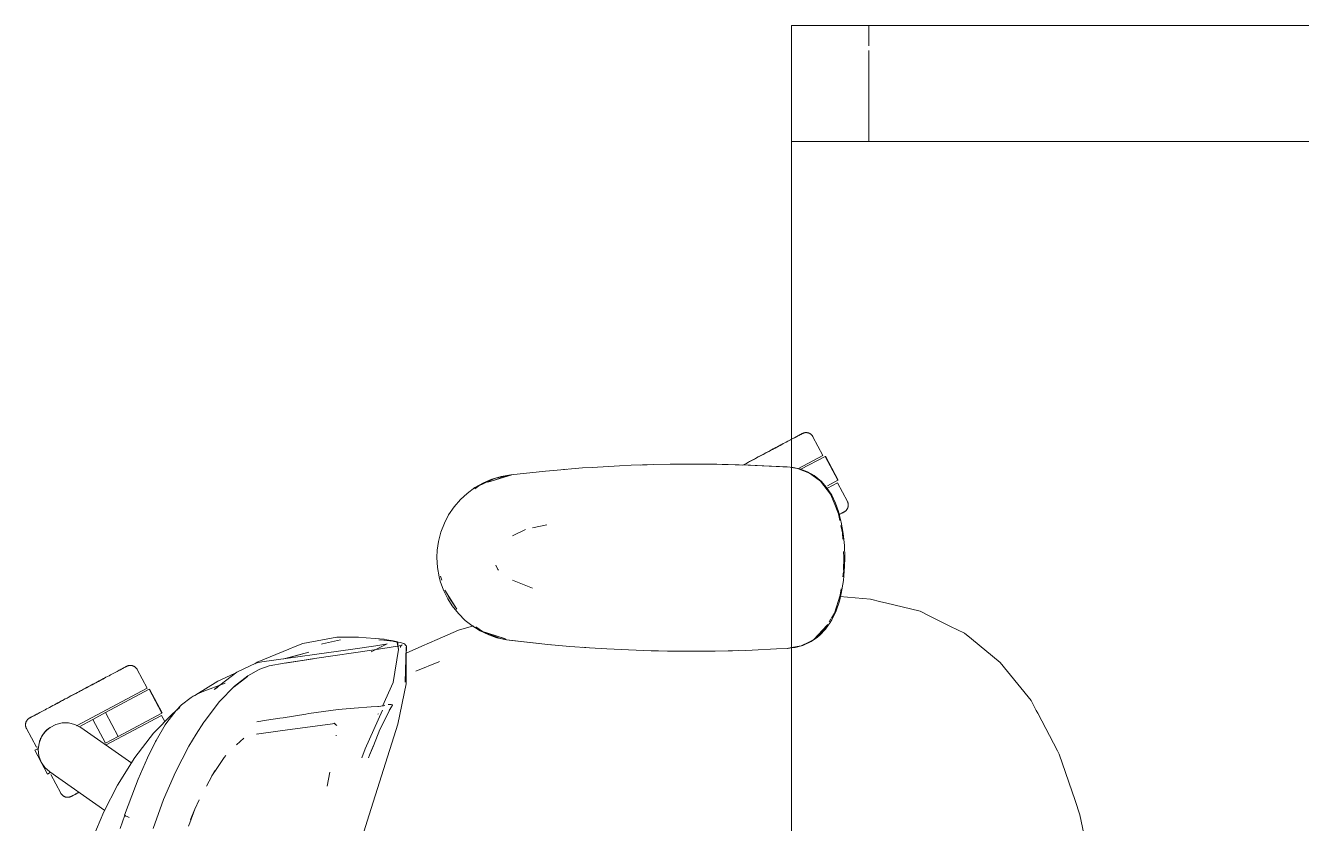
# Model space of a CAD drawing. Header units: millimetres. Extents: x 155927 to 326028, y -36033 to 97293.
# Drawn here: x 177054 to 177715, y 10592 to 11006 of the extents above; entities that cross this region are included whole.
import ezdxf

# ---------------------------------------------------------------- set-up
doc = ezdxf.new("R2010")
doc.units = ezdxf.units.MM
doc.header["$MEASUREMENT"] = 0
doc.layers.add('G-IMPT', color=8, linetype='CONTINUOUS', lineweight=9)
doc.layers.add('I-FURN', color=8, linetype='CONTINUOUS', lineweight=9)

msp = doc.modelspace()

# ---------------------------------------------------------------- linework, layer by layer
at = {"layer": 'G-IMPT'}
for p, q in [((177342.79, 10776.51), (177327.73, 10775.26)), ((177342.79, 10776.51), (177347.88, 10776.83)), ((177347.88, 10776.83), (177362.01, 10777.64)), ((177368.04, 10777.9), (177362.01, 10777.64)), ((177368.04, 10777.9), (177379.8, 10778.29)), ((177372.92, 10778.04), (177374.86, 10778.15)), ((177374.86, 10778.15), (177376.36, 10778.16)), ((177388.22, 10778.45), (177379.8, 10778.29)), ((177388.22, 10778.45), (177399.01, 10778.54)), ((177388.22, 10778.45), (177408.4, 10778.5)), ((177388.22, 10778.45), (177418.23, 10778.34)), ((177418.23, 10778.34), (177399.01, 10778.54)), ((177408.29, 10778.46), (177410.44, 10778.48)), ((177408.4, 10778.5), (177418.23, 10778.34)), ((177408.4, 10778.5), (177429.8, 10777.99)), ((177408.4, 10778.5), (177428.59, 10778.03)), ((177410.44, 10778.48), (177412.35, 10778.41)), ((177418.23, 10778.34), (177429.8, 10777.99)), ((177429.8, 10777.99), (177428.59, 10778.03)), ((177428.59, 10778.03), (177450.37, 10776.95)), ((177428.59, 10778.03), (177448.77, 10777.06)), ((177429.8, 10777.99), (177450.37, 10776.95)), ((177446.53, 10777.14), (177448.77, 10777.06)), ((177450.37, 10776.95), (177448.77, 10777.06)), ((177450.37, 10776.95), (177452.02, 10776.69)), ((177454.23, 10776.23), (177451.07, 10776.71)), ((177454.41, 10776.25), (177452.02, 10776.69)), ((177454.23, 10776.23), (177460.43, 10773.82)), ((177454.41, 10776.25), (177455.76, 10775.88)), ((177297.22, 10770.97), (177289.15, 10767.23)), ((177291.53, 10768.84), (177295.77, 10770.65)), ((177306.19, 10773.01), (177293.73, 10769.18)), ((177293.73, 10769.18), (177302.87, 10772.09)), ((177295.77, 10770.65), (177300.63, 10772.11)), ((177297.22, 10770.97), (177305.62, 10772.88)), ((177305.67, 10773.01), (177300.63, 10772.11)), ((177306.19, 10773.01), (177302.87, 10772.09)), ((177323.6, 10774.91), (177305.67, 10773.01)), ((177327.73, 10775.26), (177323.6, 10774.91)), ((177334.6, 10775.86), (177332.93, 10775.69)), ((177459.4, 10774.49), (177455.76, 10775.88)), ((177459.4, 10774.49), (177462.83, 10772.53)), ((177460.43, 10773.82), (177466.05, 10769.65)), ((177462.83, 10772.53), (177466.57, 10769.45)), ((177466.05, 10769.65), (177471.27, 10762.86)), ((177469.24, 10766.41), (177466.57, 10769.45)), ((177283, 10763.33), (177279.57, 10760.16)), ((177283, 10763.33), (177287.09, 10766.32)), ((177287.05, 10765.63), (177289.15, 10767.23)), ((177291.53, 10768.84), (177287.09, 10766.32)), ((177471.9, 10762.37), (177469.24, 10766.41)), ((177471.27, 10762.86), (177473.11, 10758.47)), ((177273.41, 10752.16), (177276.24, 10756.33)), ((177276.24, 10756.33), (177279.57, 10760.16)), ((177471.9, 10762.37), (177473.88, 10758.29)), ((177475.44, 10752.84), (177473.11, 10758.47)), ((177475.46, 10753.96), (177473.88, 10758.29)), ((177273.41, 10752.16), (177271.22, 10748)), ((177475.44, 10752.84), (177476.15, 10749.38)), ((177475.46, 10753.96), (177476.89, 10748.48)), ((177268.13, 10738.42), (177269.39, 10743.29)), ((177271.22, 10748), (177269.39, 10743.29)), ((177306.56, 10741.44), (177313.34, 10744.7)), ((177324.39, 10747.04), (177316.96, 10745.47)), ((177476.71, 10746.63), (177477.48, 10742.88)), ((177477.89, 10742.55), (177476.89, 10748.48)), ((177477.48, 10742.88), (177477.68, 10739.68)), ((177268.13, 10738.42), (177267.48, 10733.91)), ((177477.89, 10742.55), (177478.46, 10736.4)), ((177478.64, 10730.06), (177478.46, 10736.4)), ((177267.31, 10730.06), (177267.48, 10733.91)), ((177267.31, 10730.06), (177267.61, 10725.02)), ((177478.05, 10723.39), (177478.27, 10730.06)), ((177478.07, 10733.17), (177478.27, 10730.06)), ((177478.55, 10725.55), (177478.64, 10730.06)), ((177267.61, 10725.02), (177268.49, 10720.07)), ((177297.92, 10726.23), (177298.94, 10724.01)), ((177298.94, 10724.01), (177299.24, 10723.56)), ((177478.55, 10725.55), (177477.98, 10718.24)), ((177268.49, 10720.07), (177269.05, 10717.94)), ((177270.76, 10713.17), (177269.05, 10717.94)), ((177269.85, 10718.38), (177269.23, 10720.41)), ((177316.89, 10714.34), (177306.46, 10718.48)), ((177476.86, 10711.47), (177477.98, 10718.24)), ((177478.03, 10722.89), (177477.64, 10720.11)), ((177270.76, 10713.17), (177273, 10708.66)), ((177271.41, 10713.26), (177273.57, 10709.59)), ((177271.41, 10713.26), (177277.73, 10703.31)), ((177476.31, 10710.63), (177473.28, 10701.24)), ((177475.88, 10707.55), (177476.86, 10711.47)), ((177476.18, 10710.01), (177492.05, 10708.57)), ((177476.77, 10713.92), (177476.31, 10710.63)), ((177273, 10708.66), (177275.27, 10705.11)), ((177273.57, 10709.59), (177277.73, 10703.31)), ((177278.46, 10701.14), (177275.27, 10705.11)), ((177475.88, 10707.55), (177474.14, 10702.46)), ((177492.05, 10708.57), (177497.34, 10707.27)), ((177499.72, 10706.69), (177497.34, 10707.27)), ((177517.66, 10702.29), (177499.72, 10706.69)), ((177278.46, 10701.14), (177282.06, 10697.59)), ((177282.06, 10697.59), (177285.37, 10694.96)), ((177471.53, 10698.32), (177470.67, 10696.88)), ((177471.94, 10697.82), (177471.13, 10696.45)), ((177473.28, 10701.24), (177471.81, 10698.79)), ((177474.14, 10702.46), (177471.94, 10697.82)), ((177522.02, 10700.14), (177517.66, 10702.29)), ((177522.02, 10700.14), (177533.49, 10694.49)), ((177278.54, 10692.52), (177267.41, 10687.66)), ((177278.54, 10692.52), (177286.36, 10694.78)), ((177289.7, 10692.23), (177285.37, 10694.96)), ((177291.02, 10691.84), (177287.44, 10694.26)), ((177289.7, 10692.23), (177294.28, 10690.04)), ((177300.24, 10688.23), (177291.02, 10691.84)), ((177291.02, 10691.84), (177293.73, 10690.94)), ((177291.02, 10691.84), (177302.87, 10688.02)), ((177293.73, 10690.94), (177302.87, 10688.02)), ((177294.28, 10690.04), (177298.41, 10688.6)), ((177469.51, 10695.03), (177462.61, 10687.64)), ((177468.32, 10692.94), (177462.61, 10687.64)), ((177468.1, 10693.4), (177465.02, 10689.87)), ((177465.82, 10689.95), (177468.68, 10692.99)), ((177469.51, 10695.03), (177468.23, 10693.56)), ((177469.84, 10695.49), (177468.32, 10692.94)), ((177468.68, 10692.99), (177471.13, 10696.45)), ((177540.65, 10690.97), (177533.49, 10694.49)), ((177544.31, 10687.99), (177540.65, 10690.97)), ((177190.63, 10682.71), (177193.99, 10684.1)), ((177197.85, 10685.69), (177193.99, 10684.1)), ((177215.55, 10688.93), (177197.85, 10685.69)), ((177208.1, 10685.48), (177207.53, 10685.33)), ((177217.41, 10687.52), (177208.1, 10685.48)), ((177215.55, 10688.93), (177222.51, 10688.96)), ((177226.68, 10688.96), (177222.51, 10688.96)), ((177223.83, 10682.75), (177234.49, 10684.19)), ((177230.64, 10688.62), (177226.68, 10688.96)), ((177230.64, 10688.62), (177239.96, 10687.81)), ((177233.24, 10681.38), (177241.67, 10685.38)), ((177235.79, 10684.4), (177234.49, 10684.19)), ((177234.79, 10682.36), (177242.64, 10683.47)), ((177240.81, 10685.24), (177235.79, 10684.4)), ((177239.8, 10687.3), (177237.21, 10687.51)), ((177239.8, 10687.3), (177244.48, 10686.78)), ((177239.96, 10687.81), (177240.43, 10687.77)), ((177244.68, 10686.96), (177240.43, 10687.77)), ((177241.67, 10685.38), (177240.81, 10685.24)), ((177248.91, 10684.58), (177242.64, 10683.47)), ((177245.1, 10686.7), (177244.48, 10686.78)), ((177244.68, 10686.96), (177247.01, 10686.52)), ((177245.1, 10686.7), (177248.38, 10686.17)), ((177246.77, 10686.11), (177247.4, 10682.56)), ((177246.77, 10686.11), (177247.46, 10682.53)), ((177247.4, 10682.56), (177247.01, 10686.52)), ((177248.29, 10684.41), (177249.39, 10684.97)), ((177248.29, 10684.41), (177248.91, 10684.58)), ((177248.38, 10686.17), (177250.24, 10685.62)), ((177248.56, 10684.03), (177248.49, 10683.54)), ((177248.56, 10684.03), (177248.89, 10684.57)), ((177248.89, 10684.57), (177249.39, 10684.97)), ((177250.78, 10685.3), (177250.24, 10685.62)), ((177250.78, 10685.3), (177251.15, 10684.8)), ((177250.93, 10665.67), (177251.52, 10684.11)), ((177250.93, 10665.67), (177251.42, 10683.65)), ((177251.54, 10684.23), (177251.15, 10684.8)), ((177251.54, 10684.23), (177251.35, 10683.36)), ((177251.35, 10683.36), (177251.38, 10683.48)), ((177251.37, 10664.78), (177251.42, 10683.65)), ((177251.42, 10683.65), (177251.38, 10683.48)), ((177259.58, 10684.24), (177251.41, 10680.67)), ((177251.52, 10684.11), (177251.42, 10683.65)), ((177267.41, 10687.66), (177259.58, 10684.24)), ((177303.37, 10687.44), (177298.41, 10688.6)), ((177303.29, 10687.66), (177300.24, 10688.23)), ((177303.37, 10687.44), (177326.32, 10684.98)), ((177303.37, 10687.44), (177306.19, 10687.11)), ((177303.37, 10687.44), (177324.81, 10685.09)), ((177326.32, 10684.98), (177306.19, 10687.11)), ((177324.81, 10685.09), (177336.2, 10684.1)), ((177346.49, 10683.37), (177336.2, 10684.1)), ((177344.45, 10683.51), (177343.03, 10683.64)), ((177344.45, 10683.51), (177346.35, 10683.42)), ((177346.49, 10683.37), (177355.36, 10682.81)), ((177451.07, 10683.49), (177448.77, 10683.06)), ((177456.11, 10684.43), (177451.07, 10683.49)), ((177451.07, 10683.32), (177453, 10683.56)), ((177453, 10683.56), (177456.95, 10684.62)), ((177460.37, 10686.53), (177456.11, 10684.43)), ((177461.28, 10686.61), (177456.95, 10684.62)), ((177460.37, 10686.53), (177462.61, 10687.64)), ((177461.28, 10686.61), (177464.5, 10688.81)), ((177462.61, 10687.64), (177465.02, 10689.87)), ((177465.82, 10689.95), (177464.5, 10688.81)), ((177544.31, 10687.99), (177559.25, 10675.82)), ((177174.18, 10675.91), (177190.63, 10682.71)), ((177223.83, 10682.75), (177176.61, 10676.07)), ((177201.03, 10681.2), (177188.08, 10677.7)), ((177203.31, 10677.71), (177188.15, 10675.41)), ((177203.92, 10677.8), (177188.73, 10675.48)), ((177203.31, 10677.71), (177188.73, 10675.48)), ((177201.03, 10681.2), (177189.14, 10677.85)), ((177203.92, 10677.8), (177234.79, 10682.36)), ((177244.74, 10665.48), (177247.46, 10682.53)), ((177366.67, 10682.27), (177355.36, 10682.81)), ((177366.67, 10682.27), (177374.55, 10681.98)), ((177386.85, 10681.69), (177374.55, 10681.98)), ((177378.42, 10681.9), (177380.08, 10681.82)), ((177380.08, 10681.82), (177382.16, 10681.82)), ((177386.85, 10681.69), (177392.33, 10681.61)), ((177407.04, 10681.61), (177392.33, 10681.61)), ((177411.55, 10681.66), (177407.04, 10681.61)), ((177411.55, 10681.66), (177427.22, 10682.04)), ((177418.28, 10681.83), (177420.49, 10681.83)), ((177423.82, 10681.98), (177420.49, 10681.83)), ((177427.22, 10682.04), (177430.77, 10682.16)), ((177443.33, 10682.78), (177430.77, 10682.16)), ((177443.33, 10682.78), (177448.99, 10683.06)), ((177448.99, 10683.06), (177451.07, 10683.32)), ((177152.03, 10661.88), (177163.68, 10670.8)), ((177163.68, 10670.8), (177170.25, 10673.86)), ((177169.43, 10668.86), (177175.27, 10672.14)), ((177170.25, 10673.86), (177173.62, 10675.43)), ((177173.01, 10675.14), (177174.18, 10675.91)), ((177176.61, 10676.07), (177173.62, 10675.43)), ((177175.69, 10672.36), (177175.27, 10672.14)), ((177175.69, 10672.36), (177180.48, 10674.11)), ((177180.48, 10674.11), (177188.15, 10675.41)), ((177256.52, 10671.21), (177268.37, 10676.14)), ((177268.64, 10676.24), (177268.37, 10676.14)), ((177559.25, 10675.82), (177563.02, 10671.16)), ((177575.22, 10656.02), (177563.02, 10671.16)), ((177142.47, 10659.05), (177153.92, 10666.17)), ((177157.68, 10665.11), (177145.78, 10660.6)), ((177153.92, 10666.17), (177162.54, 10670.15)), ((177169.2, 10668.53), (177162.26, 10663.13)), ((177162.26, 10663.13), (177165.83, 10665.94)), ((177162.46, 10663.44), (177169.43, 10668.86)), ((177169.2, 10668.53), (177165.83, 10665.94)), ((177244.74, 10665.48), (177239.16, 10653.19)), ((177247.18, 10643.82), (177251.37, 10664.78)), ((177139.97, 10657.74), (177135.11, 10653.88)), ((177141.11, 10658.36), (177139.97, 10657.74)), ((177141.11, 10658.36), (177143.55, 10659.53)), ((177142.47, 10659.05), (177141.7, 10658.55)), ((177143.55, 10659.53), (177145.78, 10660.6)), ((177152.03, 10661.88), (177153.87, 10662.93)), ((177162.46, 10663.44), (177154.73, 10655.54)), ((177132.22, 10650.85), (177127.5, 10644.72)), ((177134.22, 10652.44), (177130.55, 10649.43)), ((177132.22, 10650.85), (177135.11, 10653.88)), ((177154.73, 10655.54), (177146.71, 10645.1)), ((177216.16, 10651.5), (177200.94, 10649.29)), ((177216.16, 10651.5), (177216.24, 10651.51)), ((177216.24, 10651.51), (177224.48, 10652.13)), ((177233.33, 10652.76), (177224.48, 10652.13)), ((177230.2, 10631), (177239.12, 10651.16)), ((177233.33, 10652.76), (177236.73, 10653.01)), ((177237.1, 10653.05), (177236.73, 10653.01)), ((177237.1, 10653.05), (177239.57, 10653.34)), ((177237.75, 10641.11), (177243.03, 10651.22)), ((177239.57, 10653.34), (177239.63, 10653.36)), ((177240.4, 10653.64), (177239.63, 10653.36)), ((177242.14, 10654.11), (177243.67, 10653.95)), ((177244.38, 10653.67), (177242.54, 10650.97)), ((177244.38, 10653.67), (177243.03, 10651.22)), ((177243.67, 10653.95), (177244.35, 10653.8)), ((177244.35, 10653.8), (177244.38, 10653.67)), ((177244.38, 10653.67), (177244.41, 10653.5)), ((177575.22, 10656.02), (177577.93, 10650.89)), ((177578.66, 10649.52), (177577.93, 10650.89)), ((177130.55, 10649.43), (177120.59, 10639.14)), ((177127.5, 10644.72), (177126.64, 10643.43)), ((177142.66, 10638.75), (177146.54, 10644.84)), ((177146.71, 10645.1), (177146.54, 10644.84)), ((177179.12, 10645.85), (177174.05, 10645.1)), ((177179.12, 10645.85), (177185.96, 10646.91)), ((177185.96, 10646.91), (177187.62, 10647.17)), ((177187.31, 10640.5), (177214.64, 10644.23)), ((177199.39, 10649.04), (177187.62, 10647.17)), ((177200.94, 10649.29), (177199.39, 10649.04)), ((177215.5, 10643.12), (177213.94, 10644.36)), ((177214.15, 10644.32), (177214.38, 10644.28)), ((177214.64, 10644.23), (177214.38, 10644.28)), ((177231.19, 10593.58), (177247.18, 10643.82)), ((177236.75, 10648.99), (177237.18, 10649.26)), ((177578.66, 10649.52), (177588.95, 10630.01)), ((177110.78, 10626.54), (177120.59, 10639.14)), ((177121.9, 10635.44), (177126.64, 10643.43)), ((177142.66, 10638.75), (177138.89, 10632.52)), ((177187.31, 10640.5), (177173.96, 10638.72)), ((177173.96, 10638.72), (177174.43, 10638.86)), ((177215.15, 10638.17), (177215.1, 10637.82)), ((177237.75, 10641.11), (177234.5, 10632.64)), ((177117.38, 10626.38), (177121.9, 10635.44)), ((177117.38, 10626.38), (177121.6, 10634.84)), ((177117.6, 10626.83), (177121.9, 10635.44)), ((177121.9, 10635.44), (177121.6, 10634.84)), ((177135.32, 10625.73), (177138.89, 10632.52)), ((177163.46, 10633.22), (177167.36, 10636.55)), ((177228.46, 10626.42), (177230.2, 10631)), ((177232.48, 10627.74), (177234.5, 10632.84)), ((177234.5, 10632.64), (177232.48, 10627.74)), ((177234.5, 10632.84), (177233.1, 10629.31)), ((177110.78, 10626.54), (177101.81, 10612.24)), ((177117.38, 10626.38), (177112.61, 10615.43)), ((177117.6, 10626.83), (177117.38, 10626.38)), ((177135.32, 10625.73), (177131.93, 10619)), ((177153.69, 10621.45), (177157.18, 10626.58)), ((177157.18, 10626.58), (177157.93, 10627.69)), ((177232.48, 10627.74), (177231.92, 10626.33)), ((177588.95, 10630.01), (177589.83, 10628.35)), ((177597.98, 10604.26), (177589.83, 10628.35)), ((177125.75, 10604.77), (177131.93, 10619)), ((177148.05, 10611.79), (177152.24, 10619.89)), ((177150.74, 10617.12), (177153.3, 10620.87)), ((177150.74, 10617.12), (177152.24, 10619.89)), ((177153.3, 10620.87), (177153.69, 10621.45)), ((177210.47, 10611.69), (177211.88, 10618.95)), ((177101.81, 10612.24), (177094.72, 10598.47)), ((177111.13, 10611.75), (177105.55, 10596.78)), ((177112.61, 10615.43), (177111.13, 10611.75)), ((177125.75, 10604.77), (177120.3, 10589.89)), ((177144.18, 10604.74), (177141.99, 10599.9)), ((177597.98, 10604.26), (177600.5, 10596.82)), ((177087.2, 10580.49), (177094.72, 10598.47)), ((177141.99, 10599.9), (177139.26, 10592.81)), ((177141.99, 10599.9), (177139.68, 10594.45)), ((177105.59, 10596.78), (177103.18, 10589.85)), ((177105.55, 10596.78), (177105.59, 10596.65)), ((177105.59, 10596.65), (177105.59, 10596.78)), ((177105.59, 10596.65), (177105.99, 10596.38)), ((177105.59, 10596.65), (177105.6, 10596.61)), ((177105.99, 10596.38), (177105.6, 10596.61)), ((177106.82, 10596), (177105.99, 10596.38)), ((177106.18, 10596.28), (177105.99, 10596.38)), ((177106.82, 10596), (177106.18, 10596.28)), ((177106.82, 10596), (177107.88, 10595.58)), ((177106.82, 10596), (177107.28, 10595.8)), ((177107.88, 10595.58), (177107.28, 10595.8)), ((177138.6, 10591.09), (177139.26, 10592.81)), ((177231.19, 10593.58), (177222, 10563.61)), ((177603.37, 10583), (177600.5, 10596.82))]:
    msp.add_line(p, q, dxfattribs=at)
at = {"layer": 'I-FURN'}
for p, q in [((177451.07, 11005.6), (178251.07, 11005.6)), ((177491.07, 11005.6), (177451.07, 11005.6)), ((177451.07, 11005.6), (177451.07, 10945.6)), ((177451.07, 10945.6), (177451.07, 11005.6)), ((178251.07, 11005.6), (177451.07, 11005.6)), ((177451.07, 11005.6), (177451.07, 9405.6)), ((177451.07, 9405.6), (177451.07, 11005.6)), ((177451.07, 11005.6), (178251.07, 11005.6)), ((178211.07, 11005.6), (177491.07, 11005.6)), ((177491.07, 11005.6), (177491.07, 10995.02)), ((177491.07, 11005.6), (177491.07, 10995.02)), ((177491.07, 10992.7), (177491.07, 10945.6)), ((177491.07, 10992.7), (177491.07, 10945.6)), ((177451.07, 10945.6), (177491.07, 10945.6)), ((177886.07, 10945.6), (177451.07, 10945.6)), ((177491.07, 10945.6), (178211.07, 10945.6)), ((177447.63, 10789.51), (177446.84, 10789.09)), ((177448.39, 10789.91), (177447.63, 10789.51)), ((177449.13, 10790.3), (177448.39, 10789.91)), ((177449.83, 10790.68), (177449.13, 10790.3)), ((177450.51, 10791.04), (177449.83, 10790.68)), ((177451.16, 10791.38), (177450.51, 10791.04)), ((177451.78, 10791.71), (177451.16, 10791.38)), ((177452.36, 10792.02), (177451.78, 10791.71)), ((177452.05, 10791.86), (177452.62, 10792.16)), ((177452.91, 10792.31), (177452.36, 10792.02)), ((177452.62, 10792.16), (177453.15, 10792.44)), ((177453.43, 10792.59), (177452.91, 10792.31)), ((177453.15, 10792.44), (177453.65, 10792.71)), ((177453.91, 10792.84), (177453.43, 10792.59)), ((177453.65, 10792.71), (177454.12, 10792.96)), ((177454.36, 10793.08), (177453.91, 10792.84)), ((177454.12, 10792.96), (177454.55, 10793.18)), ((177454.77, 10793.3), (177454.36, 10793.08)), ((177454.55, 10793.18), (177454.94, 10793.39)), ((177455.14, 10793.5), (177454.77, 10793.3)), ((177454.94, 10793.39), (177455.3, 10793.58)), ((177455.47, 10793.68), (177455.14, 10793.5)), ((177455.3, 10793.58), (177455.62, 10793.75)), ((177455.77, 10793.83), (177455.47, 10793.68)), ((177455.62, 10793.75), (177455.9, 10793.9)), ((177456.03, 10793.97), (177455.77, 10793.83)), ((177455.9, 10793.9), (177456.14, 10794.03)), ((177456.25, 10794.09), (177456.03, 10793.97)), ((177456.14, 10794.03), (177456.34, 10794.14)), ((177456.43, 10794.18), (177456.25, 10794.09)), ((177456.34, 10794.14), (177456.5, 10794.22)), ((177456.57, 10794.26), (177456.43, 10794.18)), ((177456.5, 10794.22), (177456.62, 10794.29)), ((177456.67, 10794.31), (177456.57, 10794.26)), ((177456.62, 10794.29), (177456.7, 10794.33)), ((177456.73, 10794.34), (177456.67, 10794.31)), ((177456.7, 10794.33), (177456.75, 10794.35)), ((177456.75, 10794.36), (177456.73, 10794.34)), ((177456.75, 10794.36), (177456.89, 10794.43)), ((177456.75, 10794.35), (177456.75, 10794.36)), ((177456.89, 10794.43), (177457.04, 10794.5)), ((177457.04, 10794.5), (177457.19, 10794.56)), ((177457.19, 10794.56), (177457.34, 10794.61)), ((177457.34, 10794.61), (177457.5, 10794.66)), ((177457.5, 10794.66), (177457.65, 10794.7)), ((177457.65, 10794.7), (177457.81, 10794.74)), ((177457.81, 10794.74), (177457.97, 10794.77)), ((177457.97, 10794.77), (177458.13, 10794.79)), ((177458.13, 10794.79), (177458.29, 10794.81)), ((177458.29, 10794.81), (177458.45, 10794.82)), ((177458.45, 10794.82), (177458.61, 10794.83)), ((177458.61, 10794.83), (177458.77, 10794.82)), ((177458.77, 10794.82), (177458.93, 10794.82)), ((177458.93, 10794.82), (177459.09, 10794.8)), ((177459.09, 10794.8), (177459.25, 10794.78)), ((177459.25, 10794.78), (177459.41, 10794.75)), ((177459.41, 10794.75), (177459.57, 10794.72)), ((177459.57, 10794.72), (177459.72, 10794.68)), ((177459.72, 10794.68), (177459.88, 10794.63)), ((177459.88, 10794.63), (177460.03, 10794.58)), ((177460.03, 10794.58), (177460.18, 10794.52)), ((177460.18, 10794.52), (177460.33, 10794.46)), ((177460.33, 10794.46), (177460.47, 10794.39)), ((177460.47, 10794.39), (177460.62, 10794.31)), ((177460.62, 10794.31), (177460.75, 10794.23)), ((177460.75, 10794.23), (177460.89, 10794.14)), ((177460.89, 10794.14), (177461.02, 10794.05)), ((177461.02, 10794.05), (177461.15, 10793.95)), ((177461.15, 10793.95), (177461.27, 10793.85)), ((177461.27, 10793.85), (177461.39, 10793.74)), ((177461.39, 10793.74), (177461.51, 10793.63)), ((177461.51, 10793.63), (177461.62, 10793.51)), ((177461.62, 10793.51), (177461.73, 10793.39)), ((177461.73, 10793.39), (177461.83, 10793.27)), ((177461.83, 10793.27), (177461.92, 10793.14)), ((177461.92, 10793.14), (177462.02, 10793)), ((177462.02, 10793), (177462.1, 10792.87)), ((177462.1, 10792.87), (177462.18, 10792.73)), ((177462.18, 10792.73), (177462.2, 10792.69)), ((177467.35, 10783), (177462.2, 10792.69)), ((177434.89, 10782.73), (177433.89, 10782.2)), ((177434.35, 10782.45), (177435.35, 10782.98)), ((177435.89, 10783.26), (177434.89, 10782.73)), ((177435.35, 10782.98), (177436.34, 10783.5)), ((177436.87, 10783.79), (177435.89, 10783.26)), ((177436.34, 10783.5), (177437.32, 10784.03)), ((177437.85, 10784.31), (177436.87, 10783.79)), ((177437.32, 10784.03), (177438.3, 10784.54)), ((177438.82, 10784.82), (177437.85, 10784.31)), ((177438.3, 10784.54), (177439.26, 10785.06)), ((177439.78, 10785.33), (177438.82, 10784.82)), ((177439.26, 10785.06), (177440.21, 10785.56)), ((177440.72, 10785.83), (177439.78, 10785.33)), ((177440.21, 10785.56), (177441.15, 10786.06)), ((177441.65, 10786.33), (177440.72, 10785.83)), ((177441.15, 10786.06), (177442.07, 10786.55)), ((177442.57, 10786.81), (177441.65, 10786.33)), ((177442.07, 10786.55), (177442.98, 10787.03)), ((177443.46, 10787.29), (177442.57, 10786.81)), ((177442.98, 10787.03), (177443.87, 10787.51)), ((177444.34, 10787.76), (177443.46, 10787.29)), ((177443.87, 10787.51), (177444.74, 10787.97)), ((177445.2, 10788.21), (177444.34, 10787.76)), ((177444.74, 10787.97), (177445.58, 10788.42)), ((177446.03, 10788.65), (177445.2, 10788.21)), ((177446.84, 10789.09), (177446.03, 10788.65)), ((177467.35, 10783), (177454.69, 10776.27)), ((177475.22, 10770.2), (177468.65, 10782.56)), ((177426.89, 10778.48), (177425.9, 10777.95)), ((177426.35, 10778.19), (177427.34, 10778.72)), ((177427.88, 10779), (177426.89, 10778.48)), ((177427.34, 10778.72), (177428.34, 10779.25)), ((177428.87, 10779.53), (177427.88, 10779)), ((177428.34, 10779.25), (177429.33, 10779.78)), ((177429.88, 10780.07), (177428.87, 10779.53)), ((177429.33, 10779.78), (177430.34, 10780.31)), ((177430.88, 10780.6), (177429.88, 10780.07)), ((177430.34, 10780.31), (177431.34, 10780.85)), ((177431.89, 10781.13), (177430.88, 10780.6)), ((177431.34, 10780.85), (177432.35, 10781.38)), ((177432.89, 10781.67), (177431.89, 10781.13)), ((177432.35, 10781.38), (177433.35, 10781.91)), ((177433.89, 10782.2), (177432.89, 10781.67)), ((177433.35, 10781.91), (177434.35, 10782.45)), ((177455.97, 10775.82), (177468.47, 10782.47)), ((177468.47, 10782.47), (177475.05, 10770.11)), ((177475.05, 10770.11), (177469.76, 10767.29)), ((177474.86, 10768.88), (177469.67, 10766.12)), ((177480.01, 10759.19), (177474.86, 10768.88)), ((177480.01, 10759.19), (177480.09, 10759.05)), ((177480.09, 10759.05), (177480.15, 10758.9)), ((177480.15, 10758.9), (177480.21, 10758.75)), ((177480.21, 10758.75), (177480.27, 10758.6)), ((177480.27, 10758.6), (177480.32, 10758.45)), ((177480.34, 10756.22), (177480.29, 10756.06)), ((177480.32, 10758.45), (177480.36, 10758.29)), ((177480.38, 10756.37), (177480.34, 10756.22)), ((177480.36, 10758.29), (177480.4, 10758.13)), ((177480.41, 10756.53), (177480.38, 10756.37)), ((177480.4, 10758.13), (177480.43, 10757.97)), ((177480.44, 10756.69), (177480.41, 10756.53)), ((177480.43, 10757.97), (177480.45, 10757.82)), ((177480.46, 10756.85), (177480.44, 10756.69)), ((177480.45, 10757.82), (177480.47, 10757.66)), ((177480.47, 10757.01), (177480.46, 10756.85)), ((177480.47, 10757.66), (177480.48, 10757.49)), ((177480.48, 10757.17), (177480.47, 10757.01)), ((177480.48, 10757.49), (177480.48, 10757.33)), ((177480.48, 10757.33), (177480.48, 10757.17)), ((177475.72, 10752.34), (177476.15, 10752.57)), ((177476.36, 10752.68), (177475.95, 10752.47)), ((177476.15, 10752.57), (177476.54, 10752.78)), ((177476.74, 10752.88), (177476.36, 10752.68)), ((177476.54, 10752.78), (177476.89, 10752.97)), ((177477.07, 10753.06), (177476.74, 10752.88)), ((177476.89, 10752.97), (177477.21, 10753.14)), ((177477.37, 10753.22), (177477.07, 10753.06)), ((177477.21, 10753.14), (177477.49, 10753.28)), ((177477.63, 10753.36), (177477.37, 10753.22)), ((177477.49, 10753.28), (177477.73, 10753.41)), ((177477.85, 10753.47), (177477.63, 10753.36)), ((177477.73, 10753.41), (177477.93, 10753.52)), ((177478.03, 10753.57), (177477.85, 10753.47)), ((177477.93, 10753.52), (177478.1, 10753.61)), ((177478.17, 10753.64), (177478.03, 10753.57)), ((177478.1, 10753.61), (177478.22, 10753.67)), ((177478.27, 10753.7), (177478.17, 10753.64)), ((177478.22, 10753.67), (177478.3, 10753.71)), ((177478.33, 10753.73), (177478.27, 10753.7)), ((177478.3, 10753.71), (177478.34, 10753.74)), ((177478.35, 10753.74), (177478.33, 10753.73)), ((177478.34, 10753.74), (177478.35, 10753.74)), ((177478.38, 10753.76), (177478.35, 10753.74)), ((177478.52, 10753.84), (177478.38, 10753.76)), ((177478.66, 10753.93), (177478.52, 10753.84)), ((177478.79, 10754.02), (177478.66, 10753.93)), ((177478.92, 10754.11), (177478.79, 10754.02)), ((177479.05, 10754.21), (177478.92, 10754.11)), ((177479.17, 10754.32), (177479.05, 10754.21)), ((177479.29, 10754.43), (177479.17, 10754.32)), ((177479.4, 10754.55), (177479.29, 10754.43)), ((177479.51, 10754.67), (177479.4, 10754.55)), ((177479.61, 10754.79), (177479.51, 10754.67)), ((177479.71, 10754.92), (177479.61, 10754.79)), ((177479.8, 10755.05), (177479.71, 10754.92)), ((177479.89, 10755.19), (177479.8, 10755.05)), ((177479.97, 10755.33), (177479.89, 10755.19)), ((177480.05, 10755.47), (177479.97, 10755.33)), ((177480.12, 10755.61), (177480.05, 10755.47)), ((177480.18, 10755.76), (177480.12, 10755.61)), ((177480.24, 10755.91), (177480.18, 10755.76)), ((177480.29, 10756.06), (177480.24, 10755.91)), ((177100.38, 10670.48), (177099.7, 10670.12)), ((177101.03, 10670.82), (177100.38, 10670.48)), ((177101.65, 10671.15), (177101.03, 10670.82)), ((177102.23, 10671.46), (177101.65, 10671.15)), ((177101.92, 10671.3), (177102.49, 10671.6)), ((177102.78, 10671.75), (177102.23, 10671.46)), ((177102.49, 10671.6), (177103.02, 10671.88)), ((177103.3, 10672.03), (177102.78, 10671.75)), ((177103.02, 10671.88), (177103.52, 10672.15)), ((177103.78, 10672.29), (177103.3, 10672.03)), ((177103.52, 10672.15), (177103.99, 10672.4)), ((177104.23, 10672.52), (177103.78, 10672.29)), ((177103.99, 10672.4), (177104.42, 10672.63)), ((177104.64, 10672.74), (177104.23, 10672.52)), ((177104.42, 10672.63), (177104.81, 10672.83)), ((177105.01, 10672.94), (177104.64, 10672.74)), ((177104.81, 10672.83), (177105.17, 10673.02)), ((177105.34, 10673.12), (177105.01, 10672.94)), ((177105.17, 10673.02), (177105.49, 10673.19)), ((177105.64, 10673.28), (177105.34, 10673.12)), ((177105.49, 10673.19), (177105.77, 10673.34)), ((177105.9, 10673.41), (177105.64, 10673.28)), ((177105.77, 10673.34), (177106.01, 10673.47)), ((177106.12, 10673.53), (177105.9, 10673.41)), ((177106.01, 10673.47), (177106.21, 10673.58)), ((177106.3, 10673.63), (177106.12, 10673.53)), ((177106.21, 10673.58), (177106.37, 10673.66)), ((177106.44, 10673.7), (177106.3, 10673.63)), ((177106.37, 10673.66), (177106.49, 10673.73)), ((177106.54, 10673.75), (177106.44, 10673.7)), ((177106.49, 10673.73), (177106.57, 10673.77)), ((177106.6, 10673.79), (177106.54, 10673.75)), ((177106.57, 10673.77), (177106.62, 10673.79)), ((177106.62, 10673.8), (177106.6, 10673.79)), ((177106.62, 10673.8), (177106.76, 10673.87)), ((177106.62, 10673.79), (177106.62, 10673.8)), ((177106.76, 10673.87), (177106.91, 10673.94)), ((177106.91, 10673.94), (177107.06, 10674)), ((177107.06, 10674), (177107.21, 10674.05)), ((177107.21, 10674.05), (177107.37, 10674.1)), ((177107.37, 10674.1), (177107.52, 10674.14)), ((177107.52, 10674.14), (177107.68, 10674.18)), ((177107.68, 10674.18), (177107.84, 10674.21)), ((177107.84, 10674.21), (177108, 10674.23)), ((177108, 10674.23), (177108.16, 10674.25)), ((177108.16, 10674.25), (177108.32, 10674.26)), ((177108.32, 10674.26), (177108.48, 10674.27)), ((177108.48, 10674.27), (177108.64, 10674.27)), ((177108.64, 10674.27), (177108.8, 10674.26)), ((177108.8, 10674.26), (177108.96, 10674.24)), ((177108.96, 10674.24), (177109.12, 10674.22)), ((177109.12, 10674.22), (177109.28, 10674.19)), ((177109.28, 10674.19), (177109.44, 10674.16)), ((177109.44, 10674.16), (177109.59, 10674.12)), ((177109.59, 10674.12), (177109.75, 10674.07)), ((177109.75, 10674.07), (177109.9, 10674.02)), ((177109.9, 10674.02), (177110.05, 10673.96)), ((177110.05, 10673.96), (177110.2, 10673.9)), ((177110.2, 10673.9), (177110.34, 10673.83)), ((177110.34, 10673.83), (177110.49, 10673.75)), ((177110.49, 10673.75), (177110.62, 10673.67)), ((177110.62, 10673.67), (177110.76, 10673.58)), ((177110.76, 10673.58), (177110.89, 10673.49)), ((177110.89, 10673.49), (177111.02, 10673.39)), ((177111.02, 10673.39), (177111.14, 10673.29)), ((177111.14, 10673.29), (177111.26, 10673.18)), ((177111.26, 10673.18), (177111.38, 10673.07)), ((177111.38, 10673.07), (177111.49, 10672.95)), ((177111.49, 10672.95), (177111.6, 10672.83)), ((177111.6, 10672.83), (177111.7, 10672.71)), ((177111.7, 10672.71), (177111.79, 10672.58)), ((177111.79, 10672.58), (177111.89, 10672.44)), ((177111.89, 10672.44), (177111.97, 10672.31)), ((177111.97, 10672.31), (177112.05, 10672.17)), ((177112.05, 10672.17), (177112.07, 10672.13)), ((177117.22, 10662.44), (177112.07, 10672.13)), ((177087.72, 10663.75), (177086.74, 10663.23)), ((177087.19, 10663.47), (177088.17, 10663.98)), ((177088.69, 10664.26), (177087.72, 10663.75)), ((177088.17, 10663.98), (177089.13, 10664.5)), ((177089.65, 10664.77), (177088.69, 10664.26)), ((177089.13, 10664.5), (177090.08, 10665)), ((177090.59, 10665.27), (177089.65, 10664.77)), ((177090.08, 10665), (177091.02, 10665.5)), ((177091.52, 10665.77), (177090.59, 10665.27)), ((177091.02, 10665.5), (177091.94, 10665.99)), ((177092.44, 10666.25), (177091.52, 10665.77)), ((177091.94, 10665.99), (177092.85, 10666.47)), ((177093.33, 10666.73), (177092.44, 10666.25)), ((177092.85, 10666.47), (177093.74, 10666.95)), ((177094.21, 10667.2), (177093.33, 10666.73)), ((177093.74, 10666.95), (177094.61, 10667.41)), ((177095.07, 10667.65), (177094.21, 10667.2)), ((177094.61, 10667.41), (177095.45, 10667.86)), ((177095.9, 10668.1), (177095.07, 10667.65)), ((177096.71, 10668.53), (177095.9, 10668.1)), ((177097.5, 10668.95), (177096.71, 10668.53)), ((177098.26, 10669.35), (177097.5, 10668.95)), ((177099, 10669.74), (177098.26, 10669.35)), ((177099.7, 10670.12), (177099, 10669.74)), ((177074.28, 10656.6), (177075.25, 10657.11)), ((177075.77, 10657.39), (177074.8, 10656.88)), ((177075.25, 10657.11), (177076.22, 10657.63)), ((177076.76, 10657.92), (177075.77, 10657.39)), ((177076.22, 10657.63), (177077.21, 10658.16)), ((177077.75, 10658.44), (177076.76, 10657.92)), ((177077.21, 10658.16), (177078.21, 10658.69)), ((177078.74, 10658.97), (177077.75, 10658.44)), ((177078.21, 10658.69), (177079.2, 10659.22)), ((177079.75, 10659.51), (177078.74, 10658.97)), ((177079.2, 10659.22), (177080.21, 10659.75)), ((177080.75, 10660.04), (177079.75, 10659.51)), ((177080.21, 10659.75), (177081.21, 10660.29)), ((177117.22, 10662.44), (177080.62, 10642.98)), ((177081.76, 10660.57), (177080.75, 10660.04)), ((177081.21, 10660.29), (177082.22, 10660.82)), ((177082.76, 10661.11), (177081.76, 10660.57)), ((177082.22, 10660.82), (177083.22, 10661.35)), ((177083.76, 10661.64), (177082.76, 10661.11)), ((177083.22, 10661.35), (177084.22, 10661.89)), ((177084.76, 10662.17), (177083.76, 10661.64)), ((177084.22, 10661.89), (177085.22, 10662.42)), ((177085.76, 10662.7), (177084.76, 10662.17)), ((177085.22, 10662.42), (177086.21, 10662.94)), ((177086.74, 10663.23), (177085.76, 10662.7)), ((177086.21, 10662.94), (177087.19, 10663.47)), ((177095.64, 10649.83), (177118.34, 10661.91)), ((177118.34, 10661.91), (177124.92, 10649.55)), ((177125.09, 10649.64), (177118.52, 10662)), ((177062.95, 10650.57), (177062.28, 10650.22)), ((177063.64, 10650.94), (177062.95, 10650.57)), ((177064.36, 10651.33), (177063.64, 10650.94)), ((177065.11, 10651.73), (177064.36, 10651.33)), ((177065.89, 10652.14), (177065.11, 10651.73)), ((177066.69, 10652.56), (177065.89, 10652.14)), ((177067.51, 10653), (177066.69, 10652.56)), ((177068.36, 10653.45), (177067.51, 10653)), ((177069.23, 10653.91), (177068.36, 10653.45)), ((177070.12, 10654.39), (177069.23, 10653.91)), ((177071.02, 10654.87), (177070.12, 10654.39)), ((177070.53, 10654.61), (177071.45, 10655.09)), ((177071.95, 10655.36), (177071.02, 10654.87)), ((177071.45, 10655.09), (177072.38, 10655.59)), ((177072.88, 10655.86), (177071.95, 10655.36)), ((177072.38, 10655.59), (177073.32, 10656.09)), ((177073.83, 10656.36), (177072.88, 10655.86)), ((177073.32, 10656.09), (177074.28, 10656.6)), ((177074.8, 10656.88), (177073.83, 10656.36)), ((177054.21, 10643.63), (177054.22, 10643.79)), ((177054.22, 10643.79), (177054.23, 10643.95)), ((177054.23, 10643.95), (177054.25, 10644.11)), ((177054.25, 10644.11), (177054.28, 10644.27)), ((177054.28, 10644.27), (177054.32, 10644.43)), ((177054.32, 10644.43), (177054.36, 10644.59)), ((177054.36, 10644.59), (177054.4, 10644.74)), ((177054.4, 10644.74), (177054.45, 10644.89)), ((177054.45, 10644.89), (177054.51, 10645.04)), ((177054.51, 10645.04), (177054.58, 10645.19)), ((177054.58, 10645.19), (177054.65, 10645.34)), ((177054.65, 10645.34), (177054.72, 10645.48)), ((177054.72, 10645.48), (177054.81, 10645.62)), ((177054.81, 10645.62), (177054.89, 10645.75)), ((177054.89, 10645.75), (177054.99, 10645.88)), ((177054.99, 10645.88), (177055.08, 10646.01)), ((177055.08, 10646.01), (177055.19, 10646.14)), ((177055.19, 10646.14), (177055.29, 10646.26)), ((177055.29, 10646.26), (177055.41, 10646.37)), ((177055.41, 10646.37), (177055.52, 10646.48)), ((177055.52, 10646.48), (177055.64, 10646.59)), ((177055.64, 10646.59), (177055.77, 10646.69)), ((177055.77, 10646.69), (177055.9, 10646.79)), ((177055.9, 10646.79), (177056.03, 10646.88)), ((177056.03, 10646.88), (177056.17, 10646.96)), ((177056.17, 10646.96), (177056.31, 10647.04)), ((177056.31, 10647.04), (177056.35, 10647.06)), ((177056.39, 10647.09), (177056.35, 10647.07)), ((177056.35, 10647.06), (177056.37, 10647.08)), ((177056.35, 10647.07), (177056.35, 10647.06)), ((177056.37, 10647.08), (177056.43, 10647.11)), ((177056.48, 10647.13), (177056.39, 10647.09)), ((177056.43, 10647.11), (177056.53, 10647.16)), ((177056.6, 10647.2), (177056.48, 10647.13)), ((177056.53, 10647.16), (177056.67, 10647.24)), ((177056.76, 10647.28), (177056.6, 10647.2)), ((177056.67, 10647.24), (177056.85, 10647.33)), ((177056.96, 10647.39), (177056.76, 10647.28)), ((177056.85, 10647.33), (177057.07, 10647.45)), ((177057.2, 10647.52), (177056.96, 10647.39)), ((177057.07, 10647.45), (177057.33, 10647.58)), ((177057.48, 10647.67), (177057.2, 10647.52)), ((177057.33, 10647.58), (177057.62, 10647.74)), ((177057.8, 10647.84), (177057.48, 10647.67)), ((177057.62, 10647.74), (177057.96, 10647.92)), ((177058.15, 10648.03), (177057.8, 10647.84)), ((177057.96, 10647.92), (177058.33, 10648.12)), ((177058.55, 10648.23), (177058.15, 10648.03)), ((177058.33, 10648.12), (177058.74, 10648.34)), ((177058.98, 10648.46), (177058.55, 10648.23)), ((177058.74, 10648.34), (177059.19, 10648.57)), ((177059.44, 10648.71), (177058.98, 10648.46)), ((177059.19, 10648.57), (177059.67, 10648.83)), ((177059.94, 10648.98), (177059.44, 10648.71)), ((177059.67, 10648.83), (177060.19, 10649.11)), ((177060.48, 10649.26), (177059.94, 10648.98)), ((177060.19, 10649.11), (177060.74, 10649.4)), ((177061.05, 10649.56), (177060.48, 10649.26)), ((177060.74, 10649.4), (177061.32, 10649.71)), ((177061.65, 10649.88), (177061.05, 10649.56)), ((177062.28, 10650.22), (177061.65, 10649.88)), ((177066.9, 10642.19), (177069.9, 10643.74)), ((177069.9, 10643.74), (177073.18, 10644.53)), ((177073.18, 10644.53), (177076.56, 10644.5)), ((177076.56, 10644.5), (177079.83, 10643.68)), ((177081.94, 10642.55), (177089, 10646.3)), ((177089, 10646.3), (177095.64, 10649.83)), ((177089, 10646.3), (177095.57, 10633.94)), ((177095.64, 10649.83), (177102.21, 10637.47)), ((177124.73, 10648.32), (177096.04, 10633.06)), ((177124.92, 10649.55), (177102.21, 10637.47)), ((177126.41, 10645.16), (177124.73, 10648.32)), ((177054.21, 10643.47), (177054.21, 10643.63)), ((177054.21, 10643.31), (177054.21, 10643.47)), ((177054.22, 10643.15), (177054.21, 10643.31)), ((177054.24, 10642.99), (177054.22, 10643.15)), ((177054.27, 10642.83), (177054.24, 10642.99)), ((177054.3, 10642.67), (177054.27, 10642.83)), ((177054.33, 10642.51), (177054.3, 10642.67)), ((177054.38, 10642.36), (177054.33, 10642.51)), ((177054.42, 10642.2), (177054.38, 10642.36)), ((177054.48, 10642.05), (177054.42, 10642.2)), ((177054.54, 10641.9), (177054.48, 10642.05)), ((177054.61, 10641.76), (177054.54, 10641.9)), ((177054.68, 10641.61), (177054.61, 10641.76)), ((177054.68, 10641.61), (177059.83, 10631.93)), ((177061.21, 10634.07), (177062.43, 10637.21)), ((177062.43, 10637.21), (177064.36, 10639.97)), ((177065.2, 10640.84), (177062.91, 10638.05)), ((177064.36, 10639.97), (177066.9, 10642.19)), ((177066.62, 10641.99), (177065.2, 10640.84)), ((177079.83, 10643.68), (177082.8, 10642.09)), ((177082.8, 10642.09), (177109.23, 10623.58)), ((177102.21, 10637.47), (177095.57, 10633.94)), ((177059.02, 10630.36), (177060.41, 10631.11)), ((177060.21, 10632.13), (177059.83, 10631.93)), ((177060.41, 10631.11), (177060.33, 10631.06)), ((177060.33, 10631.06), (177060.8, 10630.17)), ((177060.81, 10630.35), (177060.41, 10631.11)), ((177060.78, 10630.72), (177061.21, 10634.07)), ((177061.17, 10627.37), (177060.78, 10630.72)), ((177059.02, 10630.36), (177065.59, 10618)), ((177062.34, 10624.21), (177061.17, 10627.37)), ((177064.24, 10621.42), (177062.34, 10624.21)), ((177066.75, 10619.16), (177064.24, 10621.42)), ((177066.99, 10618.74), (177065.59, 10618)), ((177095.34, 10599.14), (177066.75, 10619.16)), ((177066.9, 10618.7), (177066.99, 10618.74)), ((177067.34, 10617.8), (177072.49, 10608.12)), ((177072.51, 10608.08), (177072.49, 10608.12)), ((177072.59, 10607.94), (177072.51, 10608.08)), ((177072.68, 10607.8), (177072.59, 10607.94)), ((177072.77, 10607.67), (177072.68, 10607.8)), ((177072.86, 10607.54), (177072.77, 10607.67)), ((177072.97, 10607.41), (177072.86, 10607.54)), ((177073.07, 10607.29), (177072.97, 10607.41)), ((177073.18, 10607.17), (177073.07, 10607.29)), ((177073.3, 10607.06), (177073.18, 10607.17)), ((177073.42, 10606.95), (177073.3, 10607.06)), ((177073.54, 10606.85), (177073.42, 10606.95)), ((177073.67, 10606.75), (177073.54, 10606.85)), ((177073.8, 10606.66), (177073.67, 10606.75)), ((177073.94, 10606.57), (177073.8, 10606.66)), ((177074.08, 10606.49), (177073.94, 10606.57)), ((177074.22, 10606.42), (177074.08, 10606.49)), ((177074.37, 10606.35), (177074.22, 10606.42)), ((177074.51, 10606.28), (177074.37, 10606.35)), ((177074.66, 10606.22), (177074.51, 10606.28)), ((177074.82, 10606.17), (177074.66, 10606.22)), ((177074.97, 10606.12), (177074.82, 10606.17)), ((177075.13, 10606.08), (177074.97, 10606.12)), ((177075.28, 10606.05), (177075.13, 10606.08)), ((177075.44, 10606.02), (177075.28, 10606.05)), ((177075.6, 10606), (177075.44, 10606.02)), ((177075.76, 10605.99), (177075.6, 10606)), ((177075.92, 10605.98), (177075.76, 10605.99)), ((177076.09, 10605.98), (177075.92, 10605.98)), ((177076.25, 10605.98), (177076.09, 10605.98)), ((177076.41, 10605.99), (177076.25, 10605.98)), ((177076.57, 10606.01), (177076.41, 10605.99)), ((177076.73, 10606.03), (177076.57, 10606.01)), ((177076.89, 10606.06), (177076.73, 10606.03)), ((177077.04, 10606.1), (177076.89, 10606.06)), ((177077.2, 10606.14), (177077.04, 10606.1)), ((177077.35, 10606.19), (177077.2, 10606.14)), ((177077.5, 10606.25), (177077.35, 10606.19)), ((177077.65, 10606.31), (177077.5, 10606.25)), ((177077.8, 10606.38), (177077.65, 10606.31)), ((177077.94, 10606.45), (177077.8, 10606.38)), ((177077.94, 10606.45), (177077.96, 10606.46)), ((177077.95, 10606.45), (177077.94, 10606.45)), ((177077.99, 10606.47), (177077.95, 10606.45)), ((177077.96, 10606.46), (177078.02, 10606.49)), ((177078.07, 10606.52), (177077.99, 10606.47)), ((177078.02, 10606.49), (177078.12, 10606.54)), ((177078.19, 10606.58), (177078.07, 10606.52)), ((177078.12, 10606.54), (177078.26, 10606.62)), ((177078.36, 10606.67), (177078.19, 10606.58)), ((177078.26, 10606.62), (177078.44, 10606.72)), ((177078.56, 10606.78), (177078.36, 10606.67)), ((177078.44, 10606.72), (177078.66, 10606.83)), ((177078.8, 10606.9), (177078.56, 10606.78)), ((177078.66, 10606.83), (177078.92, 10606.97)), ((177079.08, 10607.05), (177078.8, 10606.9)), ((177078.92, 10606.97), (177079.22, 10607.13)), ((177079.39, 10607.22), (177079.08, 10607.05)), ((177079.22, 10607.13), (177079.55, 10607.31)), ((177079.75, 10607.41), (177079.39, 10607.22)), ((177079.55, 10607.31), (177079.93, 10607.5)), ((177080.14, 10607.62), (177079.75, 10607.41)), ((177079.93, 10607.5), (177080.34, 10607.72)), ((177080.57, 10607.85), (177080.14, 10607.62)), ((177080.34, 10607.72), (177080.78, 10607.96)), ((177081.04, 10608.1), (177080.57, 10607.85)), ((177080.78, 10607.96), (177081.26, 10608.22)), ((177081.54, 10608.36), (177081.04, 10608.1)), ((177081.26, 10608.22), (177081.78, 10608.49)), ((177082.07, 10608.65), (177081.54, 10608.36))]:
    msp.add_line(p, q, dxfattribs=at)
for points in [[(177063.75, 10639.26), (177064.08, 10639.68), (177064.42, 10640.11), (177064.85, 10640.5)], [(177060.81, 10630.35), (177060.81, 10630.58), (177060.81, 10631.12), (177060.84, 10631.79), (177060.88, 10632.16)]]:
    msp.add_open_spline(points, degree=3, dxfattribs=at)
msp.add_open_spline([(177061.41, 10634.77), (177061.55, 10635.24), (177061.77, 10635.86), (177062.07, 10636.5), (177062.15, 10636.65)], degree=3, knots=[-0.6, -0.6, -0.6, -0.6, -0.5, -0.4680239, -0.4680239, -0.4680239, -0.4680239], dxfattribs=at)

doc.saveas('drawing.dxf')
